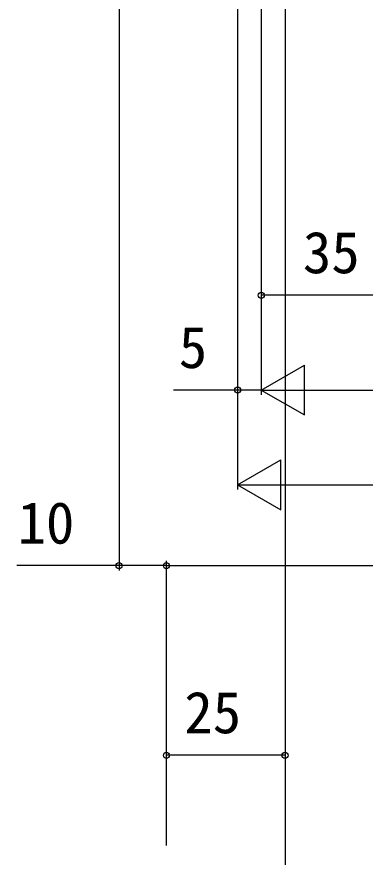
# Model space of a CAD drawing. Units: millimetres, scale not verified. Extents: x -525 to 525, y -783 to 778.
# Drawn here: x -369.1 to -295.6, y -501.3 to -324.1 of the extents above; entities that cross this region are included whole.
import ezdxf
from ezdxf.enums import TextEntityAlignment as Align

# ---------------------------------------------------------------- set-up
doc = ezdxf.new("R2010")
doc.units = ezdxf.units.MM
doc.header["$LTSCALE"] = 4
doc.layers.add('0-5_YKK_13', color=4, linetype='Continuous')
doc.layers.add('0-6_YKK_D', color=6, linetype='Continuous')
doc.styles.add('ＭＳ ゴシック', font='')
doc.styles.get('ＭＳ ゴシック').set_extended_font_data('MS Gothic')

msp = doc.modelspace()

# ---------------------------------------------------------------- linework, layer by layer
at = {"layer": '0-5_YKK_13'}
msp.add_line((-312.5, -59.597), (-312.5, -516.107), dxfattribs=at)
at = {"layer": '0-6_YKK_D'}
for p, q in [((-347.5, -118.254), (-347.5, -440.844)), ((-322.502, -232.997), (-322.502, -423.8)), ((-322.502, -232.997), (-322.502, -403.8)), ((-317.5, -235.497), (-317.5, -403.8)), ((-317.5, -235.497), (-317.5, -403.8)), ((-317.5, -235.497), (-317.5, -383.8)), ((-282.5, -382.8), (-317.5, -382.8)), ((-317.5, -402.8), (-308.407, -397.55)), ((-308.407, -408.05), (-308.407, -397.55)), ((-317.5, -402.8), (-308.407, -408.05)), ((-317.5, -402.8), (-299.313, -402.8)), ((-307, -402.8), (261, -402.8)), ((-322.502, -422.8), (-313.408, -417.55)), ((-313.408, -428.05), (-313.408, -417.55)), ((-322.502, -422.8), (-313.408, -428.05)), ((-322.502, -422.8), (-304.315, -422.8)), ((-312.002, -422.8), (266.001, -422.8)), ((-337.5, -498.844), (-337.5, -438.844)), ((-337.5, -498.844), (-337.5, -438.844)), ((-337.5, -439.844), (291.51, -439.844)), ((-312.5, -460.844), (-312.5, -480.844)), ((-337.5, -498.844), (-337.5, -478.844)), ((-312.5, -479.844), (-337.5, -479.844))]:
    msp.add_line(p, q, dxfattribs=at)
for points in [[(-317.5, -402.8), (-322.502, -402.8), (-336.006, -402.8)], [(-337.5, -439.844), (-347.5, -439.844), (-369.05, -439.844)]]:
    msp.add_lwpolyline(points, dxfattribs=at)
for centre in [(-317.5, -382.8), (-322.502, -402.8), (-347.5, -439.844), (-337.5, -439.844), (-337.5, -439.844), (-337.5, -479.844), (-312.5, -479.844)]:
    msp.add_circle(centre, 0.637, dxfattribs=at)

# ---------------------------------------------------------------- texts
at = {"layer": '0-6_YKK_D', "style": 'ＭＳ ゴシック'}
for s, p in [('35', (-308.727, -380.8)), ('5', (-334.893, -400.8)), ('10', (-368.891, -437.844)), ('25', (-333.727, -477.844))]:
    msp.add_text(s, height=8.798, dxfattribs=at).set_placement(p, align=Align.BOTTOM_LEFT)

doc.saveas('drawing.dxf')
